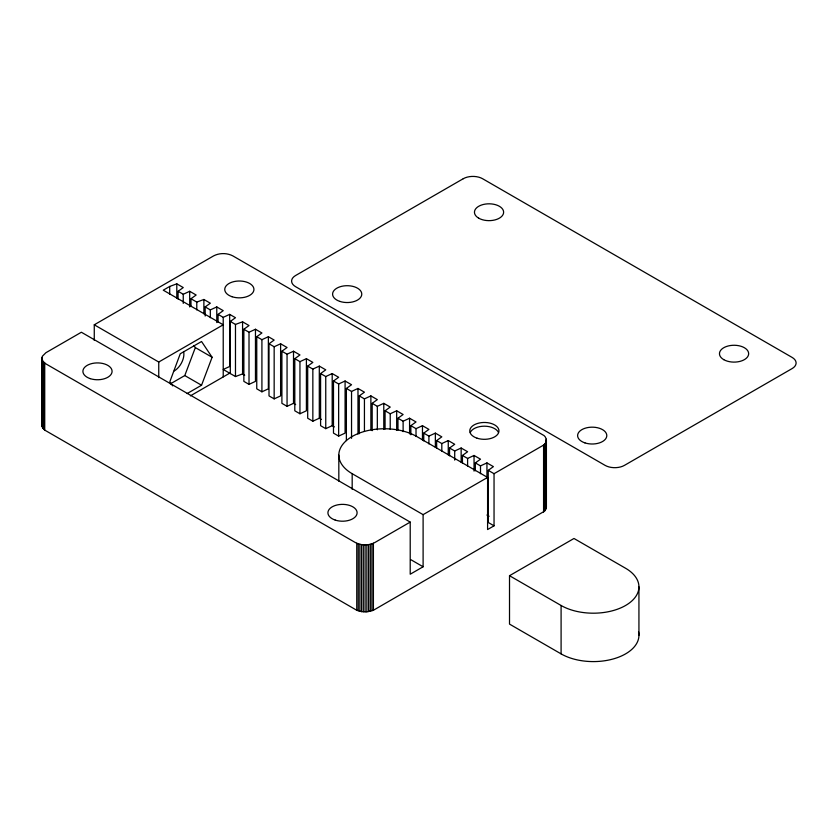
<?xml version="1.0" encoding="UTF-8"?>
<svg xmlns="http://www.w3.org/2000/svg" width="838" height="838" viewBox="0 0 838 838"><rect width="100%" height="100%" fill="white"/><g stroke="black" fill="none" stroke-linecap="round" stroke-linejoin="round"><path stroke-width="1.26" d="M546.407 440.201L546.407 507.21L544.574 511.159L373.402 610.263L366.866 611.824L361.534 611.625L356.758 610.263L44.728 430.114L42.937 428.333L41.9 425.306L42.361 356.255L45.901 352.714L81.37 332.236L410.211 522.095L410.211 574.219L423.106 566.771L423.106 514.647L352.18 473.7A45.598 26.324 0 0 1 352.18 436.472A45.598 26.324 0 0 1 416.664 436.472L487.59 477.43L487.59 529.543L494.043 525.824L494.043 473.7L542.395 445.785C547.497 443.805 547.497 436.598 542.395 434.618L232.901 255.925C226.983 252.814 219.462 252.814 213.554 255.925L94.265 324.798L94.265 340.427M41.9 425.306L42.361 423.263M170.334 383.898L184.779 375.56L195.338 347.592L193.934 345.497M187.094 393.577L201.549 385.239L212.108 357.271L201.549 341.506L180.264 353.762L169.863 381.657L172.68 385.868M178.085 299.103L178.085 291.289L183.25 287.57L176.797 283.841L169.705 286.449L163.263 290.178L223.222 324.798L158.749 362.026L94.265 324.798M190.98 306.551L190.98 298.737L196.144 295.018L189.692 291.289L183.25 294.264L178.085 291.289M205.174 316.041L205.174 306.928L210.328 303.199L203.885 299.48L196.783 302.089L190.98 298.737M218.069 322.19L218.069 314.376L223.222 310.647L216.78 306.928L210.328 309.903L205.174 306.928M230.314 373.559L230.314 321.446L235.478 317.717L229.675 314.376L223.222 317.351L218.069 314.376M243.858 329.261L249.012 332.236L255.464 329.261L255.464 381.384L249.012 384.359L243.858 381.384L243.858 329.261L249.012 325.542L242.57 321.813L235.478 324.421L230.314 321.446M256.753 336.708L261.917 339.683L268.359 336.708L268.359 388.822L261.917 391.807L256.753 388.822L256.753 336.708L261.917 332.979L255.464 329.261M269.008 343.779L274.162 346.754L280.615 343.779L280.615 395.903L274.162 398.878L269.008 395.903L269.008 343.779L274.162 340.06L268.359 336.708M295.657 404.586L293.51 403.34L287.057 406.325L281.903 403.34L281.903 351.227L287.057 347.508L280.615 343.779M294.798 358.674L299.952 361.649L306.404 358.674L306.404 410.788L299.952 413.763L294.798 410.788L294.798 358.674L299.952 354.945L293.51 351.227L287.057 354.202L281.903 351.227M321.446 419.471L319.299 418.235L312.846 421.21L307.693 418.235L307.693 366.112L312.846 362.393L306.404 358.674M334.341 426.919L332.194 425.683L325.752 428.658L320.587 425.683L320.587 373.559L325.752 369.841L319.299 366.112L312.846 369.097L307.693 366.112M333.482 381.007L338.646 383.982L345.088 381.007L345.088 433.12L338.646 436.106L333.482 433.12L333.482 381.007L338.646 377.289L332.194 373.559L325.752 376.545L320.587 373.559M346.377 440.568L346.377 388.455L351.541 384.726L345.088 381.007M359.272 433.686L359.272 395.903L364.436 392.174L357.983 388.455L351.541 391.43L346.377 388.455M372.177 430.701L372.177 403.34L377.33 399.621L370.878 395.903L364.436 398.878L359.272 395.903M385.071 429.035L385.071 410.788L390.225 407.069L383.783 403.34L377.33 406.325L372.177 403.34M397.966 429.957L397.966 418.235L403.12 414.506L396.678 410.788L390.225 413.763L385.071 410.788M410.861 434.796L410.861 425.683L416.015 421.954L409.573 418.235L403.12 421.21L397.966 418.235M423.756 440.945L423.756 433.12L428.909 429.402L422.467 425.683L416.015 428.658L410.861 425.683M436.65 448.393L436.65 440.568L441.815 436.849L435.362 433.12L428.909 436.106L423.756 433.12M449.545 455.83L449.545 448.016L454.709 444.297L448.257 440.568L441.815 443.553L436.65 440.568M462.44 463.278L462.44 455.463L467.604 451.734L461.151 448.016L454.709 450.991L449.545 448.016M475.335 470.726L475.335 462.911L480.499 459.182L474.046 455.463L467.604 458.438L462.44 455.463M494.043 525.824L488.24 522.472L488.24 470.348L493.393 466.63L486.941 462.911L480.499 465.886L475.335 462.911M190.415 395.85L229.675 373.193M410.211 522.095L374.754 542.574C368.846 545.674 361.314 545.674 355.406 542.574L45.901 363.881L42.937 361.325L41.9 358.297M423.106 514.647L487.59 477.43M509.514 575.706L573.988 538.478L625.577 568.258A45.598 26.324 0 0 1 625.577 605.486A45.598 26.324 0 0 1 561.093 605.486L509.514 575.706L509.514 624.101L561.093 653.881A45.598 26.324 0 0 0 613.5 658.878A45.598 26.324 0 0 0 638.546 631.831M229.675 314.376L229.675 366.489L223.222 369.464L235.478 376.545L242.57 373.937L244.717 375.173M488.24 470.348L494.043 473.7M486.941 515.024L489.099 516.26M195.338 347.592L212.108 357.271M184.779 375.56L201.549 385.239M410.725 559.616L423.106 566.771M545.936 505.167L546.407 507.21M638.933 586.872L638.933 635.267M561.093 605.486L561.093 653.881M546.292 439.164L546.292 508.237M545.936 442.244L545.936 509.253M545.36 443.218L545.36 510.227M544.574 444.15L544.574 511.159M543.579 445.009L543.579 512.018M486.941 462.911L486.941 478.54M480.499 465.886L480.499 473.7M474.046 455.463L474.046 471.092M467.604 458.438L467.604 466.253M461.151 448.016L461.151 462.346M454.709 450.991L454.709 460.114M448.257 440.568L448.257 454.898M441.815 443.553L441.815 451.368M435.362 433.12L435.362 447.461M428.909 436.106L428.909 443.92M422.467 425.683L422.467 440.013M416.015 428.658L416.015 436.472M409.573 418.235L409.573 433.875M403.12 421.21L403.12 431.633M396.678 410.788L396.678 430.334M390.225 413.763L390.225 429.402M383.783 403.34L383.783 429.402M377.33 406.325L377.33 429.779M373.402 543.254L373.402 610.263M371.915 543.831L371.915 610.839M370.878 395.903L370.878 429.779M370.312 544.281L370.312 611.29M368.615 544.616L368.615 611.625M366.866 544.815L366.866 611.824M365.075 544.889L365.075 611.897M364.436 398.878L364.436 431.455M363.294 544.815L363.294 611.824M361.534 544.616L361.534 611.625M359.848 544.281L359.848 611.29M358.245 543.831L358.245 610.839M357.983 388.455L357.983 434.053M356.758 543.254L356.758 610.263M352.18 473.7L352.18 489.34M351.541 391.43L351.541 438.337M338.824 455.086L338.824 481.148M338.646 383.982L338.646 436.106M332.194 373.559L332.194 425.683M325.752 376.545L325.752 428.658M319.299 366.112L319.299 418.235M312.846 369.097L312.846 421.21M299.952 361.649L299.952 413.763M293.51 351.227L293.51 403.34M287.057 354.202L287.057 406.325M274.162 346.754L274.162 398.878M261.917 339.683L261.917 391.807M249.012 332.236L249.012 384.359M242.57 321.813L242.57 373.937M235.478 324.421L235.478 376.545M223.222 317.351L223.222 376.911M216.78 306.928L216.78 322.557M210.328 309.903L210.328 317.717M203.885 299.48L203.885 313.81M196.783 302.089L196.783 309.903M189.692 291.289L189.692 306.928M183.25 294.264L183.25 303.387M176.797 283.841L176.797 298.181M169.705 286.449L169.705 294.264M158.749 362.026L158.749 377.655M44.728 363.105L44.728 430.114M43.733 362.246L43.733 429.255M42.937 361.325L42.937 428.333M42.361 360.34L42.361 427.349M42.015 357.271L42.015 426.343M183.564 351.499A13.68 7.898 -60 0 1 174.22 370.962M470.275 432.429A14.592 8.422 0 0 1 484.364 426.186A14.592 8.422 0 0 1 498.463 432.429M463.246 178.724L295.605 275.513A13.68 7.898 0 0 0 295.605 286.68L605.099 465.373A13.68 7.898 0 0 0 624.446 465.373L792.099 368.584A13.68 7.898 0 0 0 792.099 357.407L482.594 178.724A13.68 7.898 0 0 0 463.246 178.724M478.728 218.184A14.592 8.422 0 0 0 503.135 214.402A14.592 8.422 0 0 0 485.265 204.095A14.592 8.422 0 0 0 478.728 218.184M584.914 442.883A14.592 8.422 0 0 0 606.796 435.592A14.592 8.422 0 0 0 584.914 428.291A14.592 8.422 0 0 0 584.914 442.883M339.893 301.418A14.592 8.422 0 0 0 361.775 294.128A14.592 8.422 0 0 0 339.893 286.826A14.592 8.422 0 0 0 339.893 301.418M723.749 359.649A14.592 8.422 0 0 0 748.156 355.867A14.592 8.422 0 0 0 730.286 345.549A14.592 8.422 0 0 0 723.749 359.649M90.19 378.619A14.592 8.422 0 0 0 112.083 371.328A14.592 8.422 0 0 0 90.19 364.038A14.592 8.422 0 0 0 90.19 378.619M335.221 520.084A14.592 8.422 0 0 0 357.103 512.793A14.592 8.422 0 0 0 335.221 505.492A14.592 8.422 0 0 0 335.221 520.084M232.053 296.725A14.592 8.422 0 0 0 253.935 289.424A14.592 8.422 0 0 0 232.053 282.134A14.592 8.422 0 0 0 232.053 296.725M477.073 438.19A14.592 8.422 0 0 0 498.956 430.889A14.592 8.422 0 0 0 477.073 423.599A14.592 8.422 0 0 0 477.073 438.19"/></g></svg>
